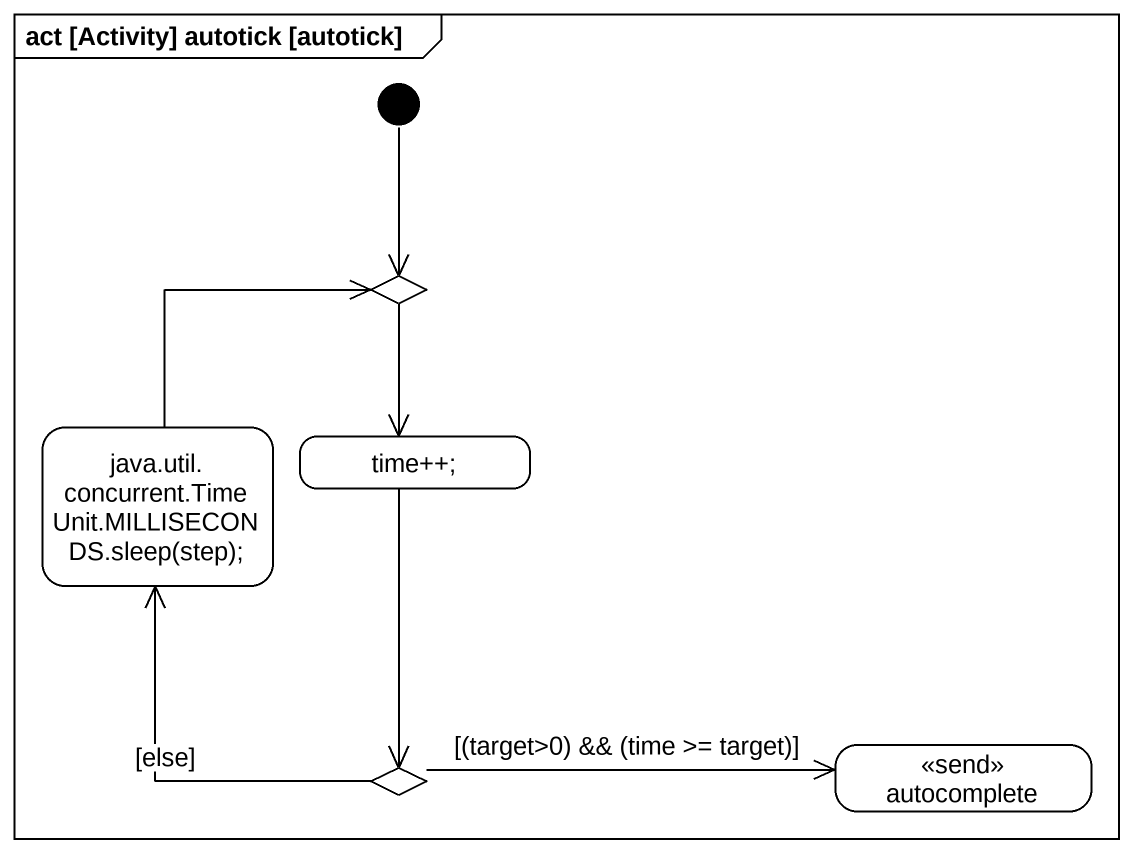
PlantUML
@startuml
mainframe act [Activity] autotick [autotick]
hide empty description
state choice1 <<choice>>
state "java.util.concurrent.TimeUnit.MILLISECONDS.sleep(step);" as java_util_concurrent
state "time++;" as time
state choice2 <<choice>>
state autocomplete <<send>>
[*] --> choice1
choice1 --> time
java_util_concurrent -up-> choice1
time --> choice2
choice2 -up-> java_util_concurrent : [else]
choice2 -right-> autocomplete : [(target>0) && (time >= target)]
@enduml
